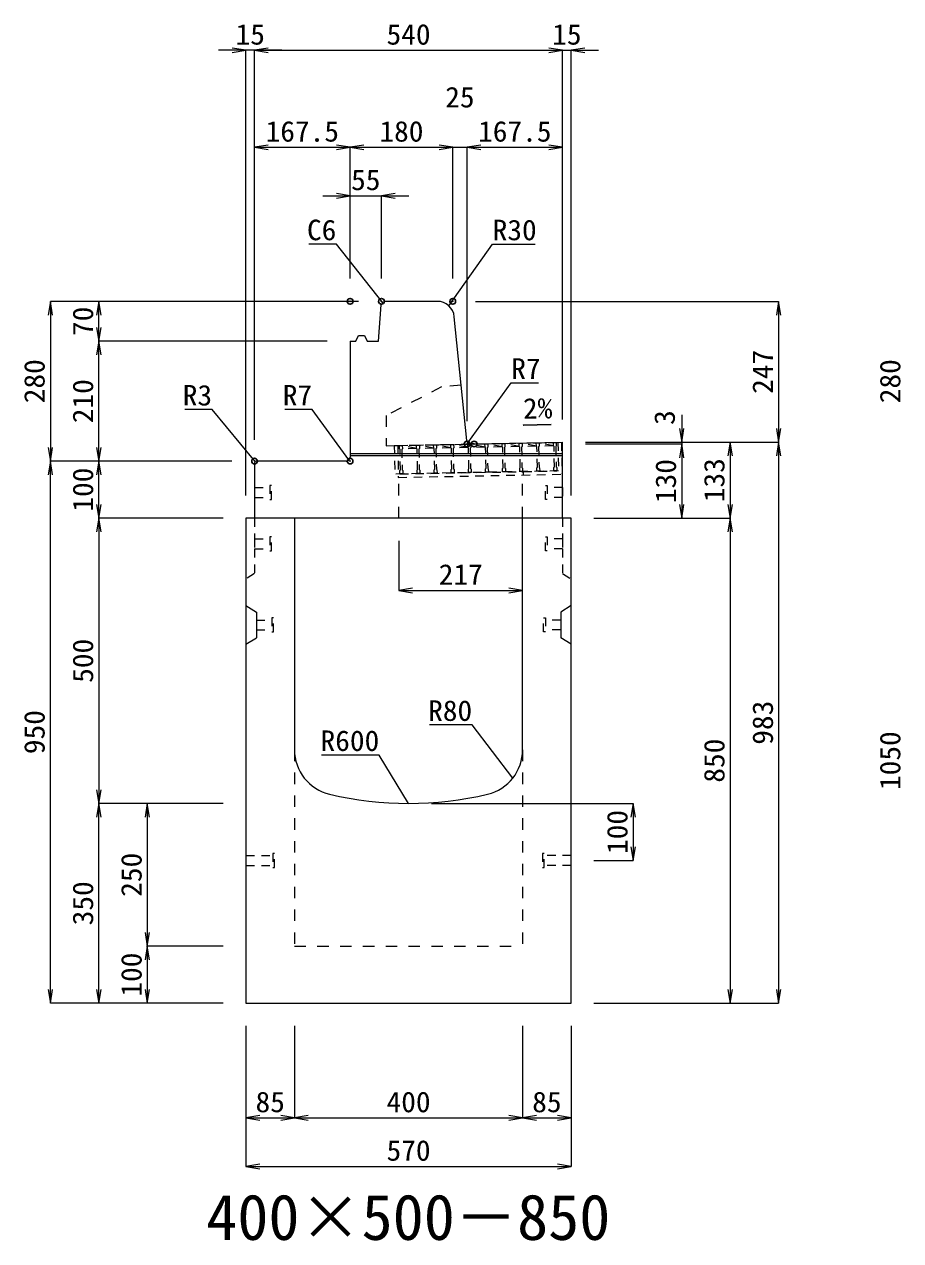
# Model space of a CAD drawing. Units: millimetres at full size; some dimension numbers follow another scale. Extents: x -18734 to 51600, y -18820 to 17820.
# Drawn here: x 30376 to 31913, y -10486 to -8354 of the extents above; entities that cross this region are included whole.
import ezdxf
from ezdxf.enums import TextEntityAlignment as Align

# ---------------------------------------------------------------- set-up
doc = ezdxf.new("R2010")
doc.units = ezdxf.units.MM
doc.header["$LTSCALE"] = 20
doc.header["$PDMODE"] = 32
doc.header["$PDSIZE"] = 10
doc.linetypes.add('USER1', pattern=[2, 1, -1])
doc.linetypes.add('USER2', pattern=[1.35, 0.75, -0.6])
for name, color, linetype, lineweight in [('インサート', 3, 'USER2', 9), ('グレーチング', 7, 'USER2', 5), ('受枠', 3, 'USER2', 9), ('寸法線', 7, 'Continuous', 13), ('引出線', 4, 'Continuous', 13), ('本体', 2, 'Continuous', 13), ('目地', 132, 'Continuous', 5)]:
    doc.layers.add(name, color=color, linetype=linetype, lineweight=lineweight)
doc.layers.add('作業エリア', color=11, linetype='Continuous')
doc.layers.add('文字', color=7, linetype='Continuous')
doc.styles.add('ＭＳ 明朝', font='')
doc.styles.get('ＭＳ 明朝').set_extended_font_data('MS Mincho')

# ---------------------------------------------------------------- blocks, each defined once
blk = doc.blocks.new('open_arrow')
at = {"color": 0, "linetype": 'Continuous', "lineweight": -2}
blk.add_lwpolyline([(7.5, 1.25), (0, 0), (7.5, -1.25)], dxfattribs=at)

msp = doc.modelspace()

# ---------------------------------------------------------------- linework, layer by layer
at = {"layer": 'インサート'}
for p, q in [((30780, -9166.5), (30807, -9166.5)), ((30780, -9166.5), (30780, -9183.5)), ((30810, -9162.5), (30807, -9162.5)), ((30807, -9162.5), (30807, -9187.5)), ((30810, -9187.5), (30810, -9162.5)), ((31290, -9162.5), (31293, -9162.5)), ((31290, -9187.5), (31290, -9162.5)), ((31293, -9162.5), (31293, -9187.5)), ((31320, -9166.5), (31293, -9166.5)), ((31320, -9166.5), (31320, -9183.5)), ((30780, -9183.5), (30807, -9183.5)), ((30807, -9187.5), (30810, -9187.5)), ((31293, -9187.5), (31290, -9187.5)), ((31320, -9183.5), (31293, -9183.5)), ((30780, -9256.5), (30807, -9256.5)), ((30780, -9256.5), (30780, -9273.5)), ((30810, -9252.5), (30807, -9252.5)), ((30807, -9252.5), (30807, -9277.5)), ((30810, -9277.5), (30810, -9252.5)), ((31290, -9252.5), (31293, -9252.5)), ((31290, -9277.5), (31290, -9252.5)), ((31293, -9252.5), (31293, -9277.5)), ((31320, -9256.5), (31293, -9256.5)), ((31320, -9256.5), (31320, -9273.5)), ((30780, -9273.5), (30807, -9273.5)), ((30807, -9277.5), (30810, -9277.5)), ((31293, -9277.5), (31290, -9277.5)), ((31320, -9273.5), (31293, -9273.5)), ((30783.2, -9398.5), (30810.2, -9398.5)), ((30783.2, -9398.5), (30783.2, -9415.5)), ((30813.2, -9394.5), (30810.2, -9394.5)), ((30810.2, -9394.5), (30810.2, -9419.5)), ((30813.2, -9419.5), (30813.2, -9394.5)), ((31286.8, -9394.5), (31289.8, -9394.5)), ((31286.8, -9419.5), (31286.8, -9394.5)), ((31289.8, -9394.5), (31289.8, -9419.5)), ((31316.8, -9398.5), (31289.8, -9398.5)), ((31316.8, -9398.5), (31316.8, -9415.5)), ((30783.2, -9415.5), (30810.2, -9415.5)), ((30810.2, -9419.5), (30813.2, -9419.5)), ((31289.8, -9419.5), (31286.8, -9419.5)), ((31316.8, -9415.5), (31289.8, -9415.5)), ((30765, -9811.5), (30812, -9811.5)), ((30765, -9811.5), (30765, -9828.5)), ((30815, -9807.5), (30812, -9807.5)), ((30812, -9807.5), (30812, -9832.5)), ((30815, -9832.5), (30815, -9807.5)), ((31288, -9807.5), (31285, -9807.5)), ((31285, -9807.5), (31285, -9832.5)), ((31288, -9832.5), (31288, -9807.5)), ((31335, -9811.5), (31288, -9811.5)), ((31335, -9828.5), (31335, -9811.5)), ((30765, -9828.5), (30812, -9828.5)), ((30812, -9832.5), (30815, -9832.5)), ((31285, -9832.5), (31288, -9832.5)), ((31335, -9828.5), (31288, -9828.5))]:
    msp.add_line(p, q, dxfattribs=at)
at = {"layer": 'グレーチング'}
for p, q in [((31033.97, -9092.54), (31308.92, -9087.21)), ((31064.08, -9097.95), (31038.97, -9092.44)), ((31064.08, -9097.95), (31039.08, -9098.44)), ((31094.07, -9097.37), (31068.96, -9091.86)), ((31094.07, -9097.37), (31069.08, -9097.86)), ((31124.07, -9096.79), (31098.96, -9091.28)), ((31124.07, -9096.79), (31099.07, -9097.28)), ((31154.06, -9096.21), (31128.95, -9090.7)), ((31154.06, -9096.21), (31129.07, -9096.7)), ((31184.06, -9095.63), (31158.95, -9090.12)), ((31184.06, -9095.63), (31159.06, -9096.12)), ((31214.05, -9095.05), (31188.94, -9089.54)), ((31214.05, -9095.05), (31189.06, -9095.54)), ((31244.05, -9094.47), (31218.93, -9088.96)), ((31244.05, -9094.47), (31219.05, -9094.95)), ((31274.04, -9093.89), (31248.93, -9088.38)), ((31274.04, -9093.89), (31249.05, -9094.37)), ((31304.04, -9093.31), (31278.92, -9087.8)), ((31304.04, -9093.31), (31279.04, -9093.79)), ((31034.94, -9142.53), (31309.89, -9137.21))]:
    msp.add_line(p, q, dxfattribs=at)
for points in [[(31033.97, -9092.54), (31038.97, -9092.44), (31039.08, -9098.44), (31038.1, -9099.46), (31038.8, -9135.45), (31039.82, -9136.43), (31039.94, -9142.43), (31034.94, -9142.53), (31034.82, -9136.53), (31035.8, -9135.51), (31035.1, -9099.52), (31034.09, -9098.53)], [(31068.8, -9134.87), (31069.81, -9135.85), (31069.93, -9141.85), (31064.93, -9141.95), (31064.82, -9135.95), (31065.8, -9134.93), (31065.1, -9098.93), (31064.08, -9097.95), (31063.96, -9091.96), (31068.96, -9091.86), (31069.08, -9097.86), (31068.1, -9098.88)], [(31098.79, -9134.29), (31099.81, -9135.27), (31099.92, -9141.27), (31094.93, -9141.37), (31094.81, -9135.37), (31095.79, -9134.35), (31095.09, -9098.35), (31094.07, -9097.37), (31093.96, -9091.38), (31098.96, -9091.28), (31099.07, -9097.28), (31098.09, -9098.3)], [(31128.78, -9133.71), (31129.8, -9134.69), (31129.92, -9140.69), (31124.92, -9140.79), (31124.8, -9134.79), (31125.78, -9133.77), (31125.09, -9097.77), (31124.07, -9096.79), (31123.95, -9090.79), (31128.95, -9090.7), (31129.07, -9096.7), (31128.09, -9097.72)], [(31158.78, -9133.13), (31159.8, -9134.11), (31159.91, -9140.11), (31154.91, -9140.2), (31154.8, -9134.21), (31155.78, -9133.19), (31155.08, -9097.19), (31154.06, -9096.21), (31153.95, -9090.21), (31158.95, -9090.12), (31159.06, -9096.12), (31158.08, -9097.14)], [(31185.77, -9132.61), (31185.08, -9096.61), (31184.06, -9095.63), (31183.94, -9089.63), (31188.94, -9089.54), (31189.06, -9095.54), (31188.08, -9096.55), (31188.77, -9132.55), (31189.79, -9133.53), (31189.91, -9139.53), (31184.91, -9139.62), (31184.79, -9133.63)], [(31215.77, -9132.03), (31215.07, -9096.03), (31214.05, -9095.05), (31213.94, -9089.05), (31218.93, -9088.96), (31219.05, -9094.95), (31218.07, -9095.97), (31218.77, -9131.97), (31219.79, -9132.95), (31219.9, -9138.95), (31214.9, -9139.04), (31214.79, -9133.04)], [(31249.05, -9094.37), (31248.06, -9095.39), (31248.76, -9131.39), (31249.78, -9132.37), (31249.9, -9138.37), (31244.9, -9138.46), (31244.78, -9132.46), (31245.76, -9131.44), (31245.07, -9095.45), (31244.05, -9094.47), (31243.93, -9088.47), (31248.93, -9088.38)], [(31279.04, -9093.79), (31278.06, -9094.81), (31278.76, -9130.81), (31279.78, -9131.79), (31279.89, -9137.79), (31274.89, -9137.88), (31274.78, -9131.88), (31275.76, -9130.86), (31275.06, -9094.87), (31274.04, -9093.89), (31273.92, -9087.89), (31278.92, -9087.8)], [(31304.89, -9137.3), (31304.77, -9131.3), (31305.75, -9130.28), (31305.05, -9094.29), (31304.04, -9093.31), (31303.92, -9087.31), (31308.92, -9087.21), (31309.03, -9093.21), (31308.05, -9094.23), (31308.75, -9130.23), (31309.77, -9131.21), (31309.89, -9137.21)]]:
    msp.add_lwpolyline(points, close=True, dxfattribs=at)
at = {"layer": '作業エリア'}
for p in [(30947.5, -8840), (30947.5, -8840), (31002.5, -8840), (31127.5, -8840), (31152.5, -9090), (31165, -9090), (30780, -9120), (30947.5, -9120)]:
    msp.add_point(p, dxfattribs=at)
at = {"layer": '受枠'}
for p, q in [((31024.97, -9092.71), (31317.92, -9087.04)), ((31024.97, -9092.71), (31025.94, -9142.7)), ((31030.97, -9092.59), (31032.05, -9148.58)), ((31311.92, -9087.16), (31312.89, -9137.15)), ((31317.92, -9087.04), (31319, -9143.03)), ((31312.89, -9137.15), (31025.94, -9142.7)), ((31032.05, -9148.58), (31319, -9143.03))]:
    msp.add_line(p, q, dxfattribs=at)
at = {"layer": '受枠', "linetype": 'Continuous'}
msp.add_line((31250.9, -9138.35), (31251.01, -9144.35), dxfattribs=at)
at = {"layer": '寸法線'}
for p, q in [((30828, -8400.05), (30717, -8400.05)), ((30765, -9180), (30765, -8400.05)), ((30780, -8400.05), (31320, -8400.05)), ((30780, -9083), (30780, -8400.05)), ((30780, -9083), (30780, -8400.05)), ((31272, -8400.05), (31383, -8400.05)), ((31320, -9047), (31320, -8400.05)), ((31320, -9047), (31320, -8400.05)), ((31335, -9180), (31335, -8400.05)), ((30780, -8570.05), (30947.5, -8570.05)), ((30780, -9083), (30780, -8570.05)), ((30947.5, -8800), (30947.5, -8570.05)), ((30947.5, -8570.05), (31127.5, -8570.05)), ((30947.5, -8800), (30947.5, -8570.05)), ((31079.5, -8570.05), (31200.5, -8570.05)), ((31127.5, -8800), (31127.5, -8570.05)), ((31127.5, -8800), (31127.5, -8570.05)), ((31152.5, -9050), (31152.5, -8570.05)), ((31152.5, -8570.05), (31320, -8570.05)), ((31152.5, -9050), (31152.5, -8570.05)), ((31320, -9047), (31320, -8570.05)), ((30899.5, -8655.05), (31050.5, -8655.05)), ((30947.5, -8800), (30947.5, -8655.05)), ((31002.5, -8800), (31002.5, -8655.05)), ((30422.06, -8840), (30422.06, -9120)), ((30962.5, -8840), (30422.06, -8840)), ((30507.06, -8910), (30507.06, -8840)), ((30962.5, -8840), (30507.06, -8840)), ((31167.5, -8840), (31698.78, -8840)), ((31698.78, -8840), (31698.78, -9087)), ((30507.06, -9120), (30507.06, -8910)), ((30907.5, -8910), (30507.06, -8910)), ((30907.5, -8910), (30507.06, -8910)), ((31528.78, -9039), (31528.78, -9138)), ((31360, -9087), (31528.78, -9087)), ((31360, -9087), (31613.78, -9087)), ((31360, -9087), (31698.78, -9087)), ((31360, -9087), (31698.78, -9087)), ((31360, -9090), (31528.78, -9090)), ((31360, -9090), (31528.78, -9090)), ((31528.78, -9090), (31528.78, -9220)), ((31613.78, -9087), (31613.78, -9220)), ((31698.78, -9087), (31698.78, -10070)), ((30740, -9120), (30422.06, -9120)), ((30422.06, -10070), (30422.06, -9120)), ((30740, -9120), (30422.06, -9120)), ((30507.06, -9220), (30507.06, -9120)), ((30740, -9120), (30507.06, -9120)), ((30740, -9120), (30507.06, -9120)), ((30507.06, -9220), (30507.06, -9720)), ((30725, -9220), (30507.06, -9220)), ((30725, -9220), (30507.06, -9220)), ((31375, -9220), (31528.78, -9220)), ((31375, -9220), (31613.78, -9220)), ((31375, -9220), (31613.78, -9220)), ((31613.78, -9220), (31613.78, -10070)), ((31033, -9260), (31033, -9346.67)), ((31033, -9346.67), (31250, -9346.67)), ((30725, -9720), (30507.06, -9720)), ((30507.06, -10070), (30507.06, -9720)), ((30725, -9720), (30507.06, -9720)), ((30592.06, -9720), (30592.06, -9970)), ((30725, -9720), (30592.06, -9720)), ((31090, -9720), (31443.78, -9720)), ((31443.78, -9720), (31443.78, -9820)), ((31375, -9820), (31443.78, -9820)), ((30725, -9970), (30592.06, -9970)), ((30592.06, -9970), (30592.06, -10070)), ((30725, -9970), (30592.06, -9970)), ((30725, -10070), (30422.06, -10070)), ((30725, -10070), (30507.06, -10070)), ((30725, -10070), (30592.06, -10070)), ((31375, -10070), (31613.78, -10070)), ((31375, -10070), (31698.78, -10070)), ((30765, -10110), (30765, -10271.16)), ((30765, -10110), (30765, -10356.16)), ((30850, -10110), (30850, -10271.16)), ((30850, -10110), (30850, -10271.16)), ((31250, -10110), (31250, -10271.16)), ((31250, -10110), (31250, -10271.16)), ((31335, -10110), (31335, -10271.16)), ((31335, -10110), (31335, -10356.16)), ((30765, -10271.16), (30850, -10271.16)), ((30850, -10271.16), (31250, -10271.16)), ((31250, -10271.16), (31335, -10271.16)), ((30765, -10356.16), (31335, -10356.16))]:
    msp.add_line(p, q, dxfattribs=at)
at = {"layer": '引出線'}
for points in [[(31005.29, -8842.99), (30923.41, -8740.07), (30875.07, -8740.07)], [(31120.48, -8847.76), (31197.4, -8740.07), (31272.08, -8740.07)], [(31154.14, -9088.19), (31230, -8982.98), (31277.93, -8982.98)], [(30780.88, -9120.88), (30705.62, -9029.7), (30657.89, -9029.7)], [(30945.45, -9117.95), (30880.97, -9029.7), (30833.04, -9029.7)], [(31251.14, -9056.74), (31299.85, -9055.77), (31251.11, -9056.74)], [(31232.76, -9675.58), (31161.5, -9582.47), (31086.83, -9582.47)], [(31050, -9720), (30998.63, -9635.25), (30897.63, -9635.25)]]:
    msp.add_lwpolyline(points, dxfattribs=at)
at = {"layer": '本体'}
for p, q in [((30997.5, -8910), (31002.07, -8845.98)), ((31002.07, -8845.98), (31008.5, -8840)), ((31100.35, -8840), (31008.5, -8840)), ((31151.87, -9083.7), (31130.2, -8867.01)), ((30947.5, -8910), (30947.5, -9113)), ((30947.5, -8910), (30957.5, -8910)), ((30957.5, -8910), (30962.5, -8900)), ((30962.5, -8900), (30972.5, -8900)), ((30972.5, -8900), (30977.5, -8910)), ((30977.5, -8910), (30997.5, -8910)), ((31165, -9090), (31158.83, -9090)), ((31165, -9090), (31320, -9087)), ((31320, -9220), (31320, -9087)), ((30780, -9123), (30780, -9220)), ((30940.5, -9120), (30783, -9120)), ((30765, -9220), (30765, -10070)), ((30850, -9220), (30765, -9220)), ((31320, -9220), (30780, -9220)), ((30850, -9220), (30850, -9625.96)), ((31250, -9625.96), (31250, -9220)), ((31335, -9220), (31250, -9220)), ((31335, -10070), (31335, -9220)), ((30765, -10070), (31335, -10070))]:
    msp.add_line(p, q, dxfattribs=at)
at = {"layer": '本体', "linetype": 'USER1'}
for p, q in [((31108, -8990), (31011, -9040)), ((31142.2, -8987), (31108, -8990)), ((31011, -9040), (31011, -9092.98)), ((31011, -9092.98), (31165, -9090)), ((31033, -9220), (31033, -9142.56)), ((31250, -9220), (31250, -9138.36))]:
    msp.add_line(p, q, dxfattribs=at)
at = {"layer": '本体', "linetype": 'USER2', "lineweight": 9}
for p, q in [((30780, -9220), (30780, -9317)), ((31320, -9220), (31320, -9317)), ((30780, -9317), (30765, -9326.5)), ((31320, -9317), (31335, -9326.5))]:
    msp.add_line(p, q, dxfattribs=at)
at = {"layer": '本体', "lineweight": 9}
for p, q in [((30765, -9373), (30783.2, -9384.5)), ((31335, -9373), (31316.8, -9384.5)), ((30783.2, -9384.5), (30783.2, -9429.5)), ((31316.8, -9384.5), (31316.8, -9429.5)), ((30765, -9441), (30783.2, -9429.5)), ((31335, -9441), (31316.8, -9429.5))]:
    msp.add_line(p, q, dxfattribs=at)
at = {"layer": '本体', "linetype": 'USER1', "lineweight": 15}
for p, q in [((30850, -9625.96), (30850, -9970)), ((31250, -9625.96), (31250, -9970)), ((30850, -9970), (31250, -9970))]:
    msp.add_line(p, q, dxfattribs=at)
at = {"layer": '本体'}
for centre, radius, start, end in [((31100.35, -8870), 30, 5.71059, 90), ((31158.83, -9083), 7, 185.71059, 270), ((30783, -9123), 3, 90, 180), ((30940.5, -9113), 7, 270, 0), ((30930, -9625.96), 80, 180, 256.65764), ((31170, -9625.96), 80, 283.34236, 0), ((31050, -9120), 600, 256.65764, 283.34236)]:
    msp.add_arc(centre, radius, start, end, dxfattribs=at)
at = {"layer": '目地'}
for p, q in [((31320, -9107), (30947.5, -9107)), ((31320, -9111), (30947.5, -9111))]:
    msp.add_line(p, q, dxfattribs=at)

# ---------------------------------------------------------------- block references
at = {"layer": '寸法線', "xscale": 3.2, "yscale": 3.2}
for p, rotation in [((30765, -8400.05), 180), ((31320, -8400.05), 180), ((31320, -8400.05), 180), ((30947.5, -8570.05), 180), ((31127.5, -8570.05), 180), ((31127.5, -8570.05), 180), ((31320, -8570.05), 180), ((30947.5, -8655.05), 180), ((30422.06, -8840), 270), ((30507.06, -8840), 270), ((31698.78, -8840), 270), ((30507.06, -8910), 90), ((30507.06, -8910), 270), ((31528.78, -9087), 90), ((31698.78, -9087), 90), ((30422.06, -9120), 90), ((30507.06, -9120), 90), ((31528.78, -9090), 270), ((31528.78, -9090), 270), ((31613.78, -9087), 270), ((31698.78, -9087), 270), ((30422.06, -9120), 270), ((30507.06, -9120), 270), ((30507.06, -9220), 90), ((31528.78, -9220), 90), ((31613.78, -9220), 90), ((30507.06, -9220), 270), ((31613.78, -9220), 270), ((31250, -9346.67), 180), ((30507.06, -9720), 90), ((30507.06, -9720), 270), ((30592.06, -9720), 270), ((31443.78, -9720), 270), ((31443.78, -9820), 90), ((30592.06, -9970), 90), ((30592.06, -9970), 270), ((30422.06, -10070), 90), ((30507.06, -10070), 90), ((30592.06, -10070), 90), ((31613.78, -10070), 90), ((31698.78, -10070), 90), ((30850, -10271.16), 180), ((31250, -10271.16), 180), ((31335, -10271.16), 180), ((31335, -10356.16), 180)]:
    msp.add_blockref('open_arrow', p, dxfattribs=dict(at, rotation=rotation))
for p in [(30780, -8400.05), (30780, -8400.05), (31335, -8400.05), (30780, -8570.05), (30947.5, -8570.05), (31152.5, -8570.05), (31152.5, -8570.05), (31002.5, -8655.05), (31033, -9346.67), (30765, -10271.16), (30850, -10271.16), (31250, -10271.16), (30765, -10356.16)]:
    msp.add_blockref('open_arrow', p, dxfattribs=at)
at = {"layer": '引出線', "xscale": 0.0533, "yscale": 0.0533}
for p, rotation in [((31005.29, -8842.99), 128.5), ((31120.48, -8847.76), 54.5), ((31251.14, -9056.74), 1.1), ((31154.14, -9088.19), 54.2), ((30780.88, -9120.88), 129.5), ((30945.45, -9117.95), 126.2), ((31232.76, -9675.58), 127.4), ((31050, -9720), 121.2)]:
    msp.add_blockref('open_arrow', p, dxfattribs=dict(at, rotation=rotation))

# ---------------------------------------------------------------- texts
at = {"layer": '寸法線', "style": 'ＭＳ 明朝', "width": 1.05}
for s, p in [('15', (30772.5, -8372.05)), ('540', (31050, -8372.05)), ('15', (31327.5, -8372.05)), ('25', (31140, -8482.05)), ('167.5', (30863.75, -8542.05)), ('180', (31037.5, -8542.05)), ('167.5', (31236.25, -8542.05)), ('55', (30975, -8627.05)), ('217', (31141.5, -9318.67)), ('85', (30807.5, -10243.16)), ('400', (31050, -10243.16)), ('85', (31292.5, -10243.16)), ('570', (31050, -10328.16))]:
    msp.add_text(s, height=36.03, dxfattribs=at).set_placement(p, align=Align.MIDDLE_CENTER)
for s, p in [('70', (30479.06, -8875)), ('247', (31670.78, -8963.5)), ('280', (30394.06, -8980)), ('280', (31894.06, -8980)), ('210', (30479.06, -9015)), ('3', (31498.78, -9043.66)), ('130', (31500.78, -9155)), ('133', (31585.78, -9153.5)), ('100', (30479.06, -9170)), ('500', (30479.06, -9470)), ('983', (31670.78, -9578.5)), ('950', (30394.06, -9595)), ('850', (31585.78, -9645)), ('1050', (31894.06, -9645)), ('100', (31415.78, -9770)), ('250', (30564.06, -9845)), ('350', (30479.06, -9895)), ('100', (30564.06, -10020))]:
    msp.add_text(s, height=36.03, rotation=90, dxfattribs=at).set_placement(p, align=Align.MIDDLE_CENTER)
at = {"layer": '引出線', "style": 'ＭＳ 明朝', "width": 1.05}
for s, p in [('C6', (30923.41, -8696.87)), ('R3', (30705.62, -8986.5)), ('R7', (30880.97, -8986.5)), ('R80', (31161.5, -9539.27)), ('R600', (30998.63, -9592.05))]:
    msp.add_text(s, height=36.03, dxfattribs=at).set_placement(p, align=Align.TOP_RIGHT)
for s, p in [('R30', (31197.4, -8696.87)), ('R7', (31230, -8939.78))]:
    msp.add_text(s, height=36.03, dxfattribs=at).set_placement(p, align=Align.TOP_LEFT)
msp.add_text('2%', height=36.03, rotation=1.146, dxfattribs=at).set_placement((31250.17, -9009.85), align=Align.TOP_LEFT)
at = {"layer": '文字', "style": 'ＭＳ 明朝'}
msp.add_text('400×500－850', height=80.06, dxfattribs=at).set_placement((31049.52, -10444.97), align=Align.MIDDLE_CENTER)

doc.saveas('drawing.dxf')
